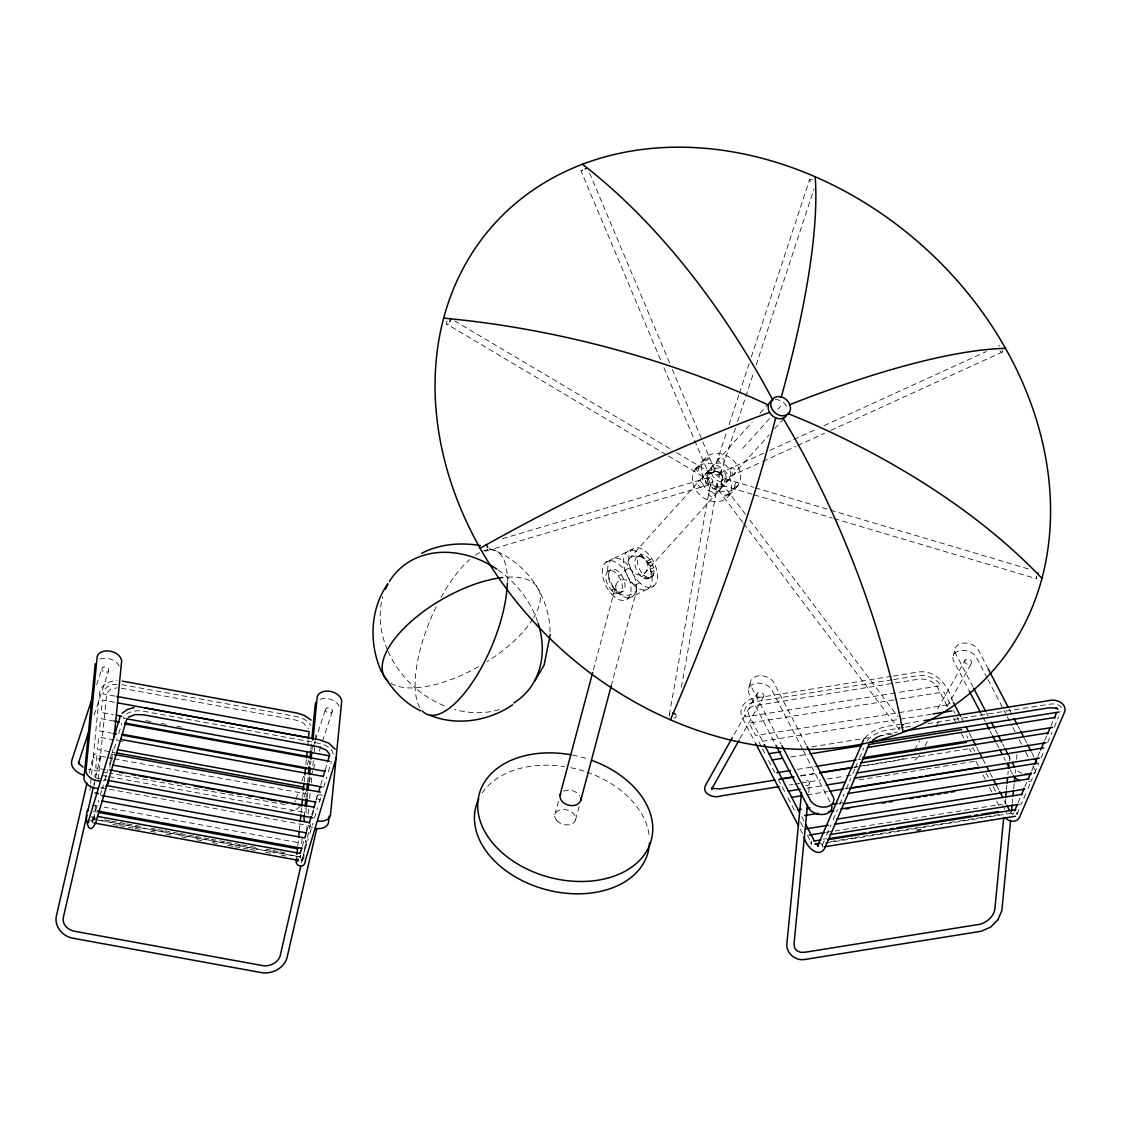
<?xml version="1.0" encoding="UTF-8"?>
<svg xmlns="http://www.w3.org/2000/svg" width="1121" height="1121" viewBox="0 0 1121 1121"><rect width="100%" height="100%" fill="white"/><g stroke="black" fill="none" stroke-linecap="round" stroke-linejoin="round"><path stroke-width="0.75" stroke-dasharray="5 3.75" d="M707.954 471.31C708.08 478.107 701.746 478.961 707.043 472.221M651.259 574.555L650.04 566.035L646.831 560.528A12.387 6.936 63.6 0 0 635.271 559.379A12.387 6.936 63.6 0 0 641.45 576.67C644.365 580.061 650.811 579.739 651.259 574.555L653.893 573.237L654.047 570.631L652.688 564.718L649.465 559.211A12.387 6.936 63.6 0 0 637.905 558.062A12.387 6.936 63.6 0 0 644.099 575.353C647.013 578.758 653.459 578.436 653.893 573.237M615.933 585.12C613.621 596.82 632.062 598.418 636.7 590.178C635.481 581.673 619.31 574.204 615.933 585.12L593.107 670.876M303.721 858.35L303.665 859.078L305.515 840.133M296.673 857.803L296.827 856.178M808.703 792.491L809.544 783.803A3.797 2.648 14.9 0 0 808.199 781.197L806.503 780.426A3.461 2.424 14.9 0 0 803.267 780.945L802.804 781.463M1005.033 804.079L1005.537 798.909M1006.378 790.277L1006.868 785.106M1007.877 774.751L1008.213 771.29M1009.222 760.935L1009.727 755.764M1012.305 802.762L1012.641 799.287M1013.664 788.848L1014.169 783.621M1015.178 773.182L1015.514 769.707M1016.523 759.267L1017.027 754.041M89.974 790.193L90.493 784.994M90.661 783.271L91.347 776.335M91.516 774.611L99.545 693.198C100.596 684.917 109.536 680.531 117.159 680.671M93.912 786.452L94.206 783.369M94.823 777.203L95.117 774.121L100.273 775.059M94.234 819.185L95.593 805.34M98.158 779.403L106.789 693.282L110.685 689.191L117.173 687.804M109.928 767.282L111.287 753.382M111.722 761.635L112.913 749.473M297.85 845.809L298.522 838.886M299.377 830.241L300.064 823.318M301.087 812.935L301.605 807.751M302.628 797.367L303.132 792.183M304.155 781.799L304.674 776.615M305.865 764.508L306.383 759.309M307.743 745.479L308.261 740.28M92.454 818.862L300.316 856.822L300.638 855.071L300.274 857.705M302.11 838.606L301.647 843.244L104.099 807.162M304.239 817.013L305.01 808.227M305.921 800.058L306.72 790.851M307.574 782.164L308.191 776.923M309.298 764.788L309.634 761.313M310.839 749.15L311.358 743.938M306.285 807.779L305.949 811.254A12.611 8.814 14.9 0 0 306.537 813.398M307.322 797.353L307.827 792.141M308.864 781.715L309.382 776.503M310.573 764.354L310.923 760.879M311.946 750.453L312.465 745.241M306.369 831.474L307.056 824.552M308.079 814.154L308.597 808.956M309.62 798.572L310.125 793.374M311.162 782.976L311.834 776.054M312.857 765.657L313.376 760.458M314.23 751.799L315.253 741.415M315.421 739.678L316.108 732.742M300.036 857.691L300.442 855.575M302.432 857.425L301.801 860.942L302.432 857.425L92.861 819.157L92.216 822.66L92.511 821.791M92.693 820.922L92.889 819.213M1006.868 812.599L1005.999 813.215M834.15 518.589L1036.182 578.618L1036.785 575.998M669.293 714.848L710.448 483.641M681.4 687.285L717.384 485.225M89.344 772.915L93.267 755.89M93.982 784.364L95.159 779.263M95.551 777.568L100.245 757.165M301.549 862.974L310.545 823.907M312.507 815.401L313.684 810.315M316.024 800.114L316.809 796.723M742.55 522.106L715.843 486.668A3.419 2.396 10.1 0 0 717.426 484.58L716.795 483.319A3.629 2.55 10.1 0 0 713.615 481.946L711.905 482.198A3.419 2.396 10.1 0 0 710.406 484.286L711.022 485.547A3.629 2.55 10.1 0 0 714.217 486.92L716.501 487.046A3.629 1.415 -37 0 0 719.29 485.968L720.831 484.454L722.625 478.064L753.536 487.257M554.853 814.645L558.72 800.156M575.619 819.717L579.473 805.214M611.183 686.024L636.7 590.178M748.618 688.49L750.58 681.106M953.186 655.785L955.162 648.386M92.539 820.908L94.08 815.766M95.621 810.637L98.704 800.366M100.245 795.237L103.328 784.966M104.87 779.824L107.952 769.552M109.494 764.424L112.576 754.153M114.104 749.01L117.187 738.753M118.728 733.61L121.811 723.339M302.32 846.229L304.295 839.601M306.776 831.334L308.765 824.706M311.75 814.771L313.235 809.81M316.22 799.876L318.21 793.262M320.69 784.98L322.68 778.366M325.16 770.085L327.15 763.471M302.11 859.176L303.651 854.048M305.192 848.919L308.275 838.648M309.816 833.506L312.899 823.234M314.441 818.106L317.523 807.835M319.065 802.692L321.377 794.999M323.689 787.292L326.772 777.021M328.313 771.893L331.382 761.621M96.658 684.693L102.025 668.326M94.108 715.142L108.639 670.89M296.056 799.049L298.732 790.88M301.955 781.071L303.567 776.166M307.322 764.732L308.934 759.828M313.235 746.754L314.833 741.85M315.379 740.21L325.566 709.159M304.169 797.045L305.795 792.113M309.018 782.276L312.801 770.786M313.334 769.146L316.024 760.949M319.261 751.098L321.951 742.901M322.498 741.261L332.194 711.723M628.601 559.435C625.392 568.053 638.97 581.056 645.906 571.892C653.669 561.313 636.252 549.921 628.601 559.435L752.261 421.944M713.488 472.025L726.856 431.361M729.028 424.747L738.823 394.956M739.37 393.303L749.15 363.512M751.322 356.884L809.516 179.822M720.257 474.211L735.404 428.138M737.59 421.482L745.241 398.193M745.787 396.54L753.985 371.597M756.171 364.942L814.098 188.664M1036.813 577.021L1036.252 578.534M757.123 693.591L756.885 694.221A3.797 2.648 14.9 0 0 758.244 696.828L759.926 697.598A3.461 2.424 14.9 0 0 763.177 697.08L763.863 695.931A3.797 2.648 14.9 0 0 762.504 693.324L760.823 692.554A3.461 2.424 14.9 0 0 757.572 693.072L733.204 736.077M809.544 783.803L808.858 784.952A3.461 2.424 14.9 0 1 805.607 785.471M964.943 660.353L964.705 660.984A3.797 2.648 14.9 0 0 966.064 663.59L967.745 664.361A3.461 2.424 14.9 0 0 970.996 663.842L971.683 662.693A3.797 2.648 14.9 0 0 970.324 660.087L968.642 659.316A3.461 2.424 14.9 0 0 965.391 659.835L935.923 711.905M1016.467 812.683L1016.313 814.196M822.183 845.374L824.369 840.26M826.569 835.131L830.941 824.888M833.141 819.759L837.513 809.516M839.713 804.388L844.085 794.144M846.285 789.016L850.657 778.773M852.857 773.644L857.229 763.401M859.429 758.272L863.801 748.029M1018.008 802.902L1020.054 798.096M1024.846 786.9L1026.892 782.108M1031.684 770.912L1033.73 766.105M1037.836 756.507L1039.896 751.715M1044.674 740.505L1046.734 735.712M1050.839 726.114L1053.572 719.71M1017.013 814.224L1019.199 809.096M1025.771 793.724L1021.399 803.967L1017.952 804.528M1027.971 788.595L1032.343 778.352M1034.543 773.224L1038.915 762.981M1041.115 757.852L1044.394 750.173M1047.687 742.494L1052.073 732.237M1054.258 727.123L1058.644 716.865M295.524 800.688L294.837 801.837M1013.902 812.501L1012.669 814.561M739.958 738.599L763.625 696.547M914.596 749.809L919.724 740.715M924.923 745.997L928.3 739.986M935.923 726.45L939.3 720.439M946.909 706.903L971.445 663.31M918.982 756.283L919.837 755.008M891.531 676.299L754.965 698.145C745.339 698.761 737.338 709.509 742.634 718.463L754.629 741.542M722.625 478.064L720.621 484.861L752.331 494.277M918.519 756.829L914.302 760.711M707.912 471.254L709.187 470.918A3.475 1.023 -22.9 0 0 711.681 470.021C716.851 467.779 710.546 466.742 709.047 469.993M864.767 738.15C873.974 726.898 889.948 725.819 903.176 723.956M695.118 469.503L704.114 459.498M760.052 413.271L768.193 404.219M742.831 448.274L770.856 417.11M777.862 409.319L780.664 406.208M723.255 485.883L719.43 489.05A3.475 1.023 -22.9 0 1 717.706 489.092C717.454 485.631 724.558 487.075 723.872 484.132C724.376 476.635 729.225 480.377 724.166 484.875M644.225 573.756L769.16 434.836M774.625 428.754L783.929 418.413M728.888 495.608L737.884 485.603M300.036 806.728L296.659 809.208L290.157 811.296M660.521 359.673L580.972 170.812L582.668 169.944M663.912 367.744L708.906 474.141A3.419 1.345 -59.3 0 1 710.826 472.978L711.275 473.594A3.629 1.429 -59.3 0 1 710.518 476.495L709.509 477.994A3.419 1.345 -59.3 0 1 707.505 479.199L667.878 455.672M702.811 441.87L715.296 471.521L708.864 474.253M563.639 791.202C569.146 788.764 576.502 790.781 579.823 795.868M606.013 562.252L632.398 549.164M607.876 571.276L610.511 569.972M636.896 556.885L639.545 555.568M624.481 570.477L629.764 567.857M646.565 561.453L651.847 558.833M618.498 575.928L621.132 574.611M648.513 562.966L651.147 561.649M648.625 563.134L651.273 561.817M650.04 566.035L652.688 564.718M650.993 569.048L653.641 567.73M611.562 590.164L614.21 588.861M641.45 576.67L644.099 575.353M651.413 571.948L654.047 570.631M643.622 578.17L646.257 576.867M612.262 594.705L617.545 592.084M645.752 578.954L648.386 577.637M650.544 576.67L653.193 575.367M620.305 592.575L622.954 591.271M634.486 585.414L639.769 582.794M647.7 578.954L651.974 576.867M627.452 598.978L653.837 585.891M877.449 737.043L885.198 734.129L897.543 732.069M719.388 473.426L763.541 453.276M769.903 450.376L792.183 440.203M793.78 439.474L817.643 428.572M824.005 425.672L986.326 351.56M722.302 479.914L761.187 462.174M762.77 461.446L796.036 446.256M797.62 445.541L824.552 433.238M830.885 430.352L1001.992 352.232M582.542 170.308L581.056 170.826M903.12 758.665L895.175 760.893L859.106 766.652M715.296 471.521L708.906 474.141L707.813 475.682A3.629 1.429 -59.3 0 0 707.057 478.583L707.505 479.199M822.59 847.084L821.777 843.665L822.786 844.94M502.446 538.711L708.78 477.518M486.29 550.915L711.106 484.23M673.945 718.071L674.772 717.86A3.419 2.396 10.1 0 0 676.257 715.773M893.269 676.033L917.468 672.152C935.559 668.999 947.932 685.295 952.542 700.849M891.952 679.844L755.498 701.662A17.81 12.443 14.9 0 0 745.815 716.851L895.819 692.862M893.675 679.564L917.861 675.697A17.81 12.443 14.9 0 1 940.645 685.702L897.543 692.596M893.885 699.938L749.052 723.087L755.54 735.572L950.37 704.408L943.882 691.937L895.609 699.658M931.201 714.231L758.777 741.808L761.663 747.343M904.913 723.69L922.191 720.915M903.82 727.473L886.543 730.233A17.81 8.562 -22.3 0 0 866.701 741.57M905.544 727.193L912.452 726.086M927.992 723.606L1048.906 704.268A17.81 8.562 -22.3 0 1 1060.83 711.751M811.814 746.838L872.166 737.184M879.06 736.077L892.862 733.877M790.922 756.927L808.171 754.167M797.409 769.398L816.382 766.372M857.761 759.758L861.208 759.197M800.646 775.648L817.896 772.887M854.104 767.1L857.551 766.54M859.275 766.274L973.07 748.071L976.307 754.307M800.688 775.998L817.868 773.252M853.95 767.479L857.383 766.932M789.562 784.98L793.009 784.42M794.719 784.154L799.89 783.327M801.599 783.047L820.53 780.02M827.41 778.927L844.603 776.166M846.327 775.9L853.207 774.793M807.134 788.119L824.383 785.359M858.868 779.838L924.377 769.37M926.1 769.09L933.008 767.983M934.732 767.717L941.626 766.61M943.35 766.33L977.834 760.823M806.938 794.901L827.62 791.594M844.87 788.834L848.317 788.287M839.279 803.239L842.726 802.692M826.387 832.328L833.281 831.222M835.005 830.941L1002.258 804.205M823.164 839.167L826.611 838.606M830.521 841.591L852.927 838.004M854.65 837.723L861.559 836.616M863.282 836.35L870.176 835.243M871.9 834.963L878.794 833.87M880.517 833.59L958.105 821.175M959.828 820.908L966.722 819.801M968.446 819.521L975.354 818.428M977.078 818.148L983.972 817.041M985.695 816.775L1002.931 814.014M825.392 843.062L1015.051 812.725M285.309 804.626L109.382 773.126M714.708 471.479L716.305 471.661M812.333 179.458L810.735 179.276A3.419 1.233 18.2 0 0 809.544 180.173L810.287 180.999A3.629 1.303 18.2 0 0 812.585 182.134M121.727 684.637L296.378 716.543A17.81 12.443 14.9 0 1 310.881 725.539M121.18 688.168L295.664 720.032L303.09 722.849L308.541 728.734M115.057 696.113L103.034 693.913A17.81 12.443 14.9 0 1 117.173 684.244M114.454 702.278L102.431 700.079L101.212 712.424L113.235 714.623M145.87 720.579L151.027 721.518M161.34 723.409L166.483 724.348M176.796 726.226L181.952 727.165M126.785 718.841L123.352 718.211A17.81 10.453 7 0 1 143.852 711.289L318.49 743.195A17.81 10.453 7 0 1 332.923 756.479M114.342 721.097L100.596 718.589L99.391 730.934L111.413 733.134M122.82 741.499L98.774 737.1L97.555 749.445L114.734 752.569M105.542 757.179L96.952 755.61L95.733 767.941L107.756 770.141M107.252 757.488L112.408 758.427M114.132 758.749L306.523 793.878M107.672 772.817L88.447 769.23M101.997 775.368L107.154 776.307M108.863 776.629L304.702 812.389M96.014 777.932L106.299 779.81M100.778 787.713L303.483 824.734M92.076 804.962L97.233 805.901M93.183 811.45L96.63 812.066M91.053 816.789L94.5 817.419M92.581 817.615L96.014 818.246M104.603 819.815L109.76 820.754M111.483 821.062L118.35 822.324M120.059 822.632L125.216 823.571M126.939 823.893L133.805 825.14M135.529 825.462L140.686 826.401M150.985 828.279L156.141 829.218M157.851 829.54L163.007 830.479M164.731 830.787L171.597 832.048M173.321 832.357L178.477 833.295M180.187 833.618L187.067 834.865M188.776 835.187L193.933 836.126M195.657 836.434L202.523 837.695M204.232 838.004L209.389 838.942M211.112 839.265L217.978 840.512M219.702 840.834L224.859 841.773M226.568 842.081L233.448 843.342M235.158 843.651L240.314 844.589M242.024 844.912L248.904 846.159M250.614 846.481L255.77 847.42M266.083 849.298L271.24 850.236M272.949 850.559L278.106 851.498M279.83 851.806L286.696 853.067M90.423 820.292L93.856 820.922M112.759 824.383L117.901 825.322M119.625 825.631L126.491 826.892M128.214 827.2L133.371 828.139M135.081 828.461L140.237 829.4M150.55 831.278L155.693 832.216M166.006 834.108L171.163 835.047M181.462 836.925L186.618 837.863M196.932 839.755L202.074 840.694M212.387 842.572L217.544 843.51M227.843 845.402L233 846.341M234.723 846.649L241.59 847.91M243.313 848.219L248.456 849.158M250.179 849.48L255.336 850.419M265.635 852.296L270.792 853.235M281.105 855.127L286.247 856.066M484.987 550.887L485.659 551.014A3.419 2.396 73.5 0 0 487.579 549.304M755.204 487.747L828.881 509.649M830.563 510.139L1029.821 569.356M753.999 494.767L832.483 518.098M301.115 859.443L302.614 860.171M91.53 821.175L92.258 821.399M489.26 548.575C524.852 560.262 550.033 595.293 550.047 632.748M811.282 841.156L810.833 843.721M811.366 844.547L811.8 841.997M722.541 458.573L723.339 458.923A3.797 2.186 26.3 0 1 724.516 460.829L723.746 462.202A3.391 1.948 26.3 0 1 721.504 462.244L720.635 461.936A3.531 1.836 8.9 0 1 718.939 461.362A3.475 1.808 8.9 0 1 717.608 459.498L718.337 458.685A3.531 1.836 8.9 0 1 722.386 458.559M999.848 345.969L999.414 345.744A3.419 1.233 65.5 0 0 998.811 345.983M454.622 320.886L670.68 449.157M676.678 452.716L710.826 472.978M447.111 320.914A3.629 1.429 -59.3 0 0 446.354 323.801L666.378 454.776M720.649 474.071L719.738 473.426A3.419 1.233 65.5 0 0 718.981 474.701L719.332 476.257A3.629 1.303 65.5 0 0 721.041 479.284L721.952 479.928A3.419 1.233 65.5 0 0 722.709 478.653L722.372 477.084M719.5 473.034L720.228 473.861A3.419 1.233 18.2 0 1 719.051 474.758L717.454 474.575A3.629 1.303 18.2 0 1 714.259 473.202L713.531 472.375M1012.347 814.112L1010.582 812.277M745.591 514.455L720.999 482.31A3.629 1.415 -37 0 0 718.211 483.389L716.823 484.552A3.419 1.331 -37 0 0 715.843 486.668M743.601 523.493L899.182 729.463A3.629 1.415 -37 0 0 899.757 729.407M749.795 520.032L898.019 716.739M1017.153 812.697L1017.714 814.238M988.302 669.041L977.848 648.947A12.611 8.814 14.9 0 0 962.561 643.202A12.611 8.814 14.9 0 0 955.12 652.576L972.804 686.584M1009.194 709.229L1013.216 716.95M1018.036 726.226L1019.634 729.309M1024.454 738.585L1026.864 743.223M1031.698 752.499L1034.108 757.137M987.139 677.981L975.887 656.331A12.611 8.814 14.9 0 0 960.585 650.6A12.611 8.814 14.9 0 0 953.158 659.975L968.418 689.331M987.937 679.522L1003.211 708.892M1004.01 710.434L1006.42 715.072M1007.219 716.613L1012.053 725.89M1012.852 727.431L1015.262 732.069M1019.283 739.804L1021.693 744.428M1025.701 752.163L1028.924 758.342M1032.945 766.077L1036.154 772.257M986.466 712.858L988.063 715.955M995.294 729.855L997.718 734.493M1002.538 743.769L1004.136 746.866M1008.157 754.587L1011.366 760.767M980.483 712.522L982.08 715.618M982.893 717.16L985.303 721.798M990.123 731.074L991.721 734.157M996.555 743.433L998.965 748.071M1003.785 757.348L1005.383 760.43M1010.203 769.707L1012.613 774.345M961.328 717.762L964.522 723.914M969.315 733.134L971.711 737.744M976.517 746.964L978.913 751.574M982.907 759.253L986.102 765.405M990.095 773.098L992.491 777.708M996.485 785.387L998.881 789.997M1004.472 800.758L1006.083 803.827M953.621 710.644L954.91 713.138M956.858 716.88L958.805 720.621M966.582 735.6L967.885 738.094M986.046 773.014L988.638 778.002M993.178 786.732L995.77 791.72M1002.903 805.453L1004.85 809.194M947.119 705.88L937.548 687.453C934.662 681.708 925.694 678.023 918.239 679.228L753.018 705.992L749.262 708.542L748.366 713.797L763.359 742.887M953.509 718.169L955.905 722.779M961.496 733.54L964.691 739.678M969.483 748.898L971.08 751.967M975.873 761.187L978.269 765.797M983.061 775.017L985.457 779.627M989.451 787.306L991.847 791.916M996.639 801.123L999.035 805.733M806.223 745.031L773.28 681.666A12.611 8.814 14.9 0 0 757.978 675.921A12.611 8.814 14.9 0 0 750.552 685.295L781.085 744.036M802.65 749.332L771.318 689.051A12.611 8.814 14.9 0 0 756.016 683.306A12.611 8.814 14.9 0 0 748.576 692.694L775.101 743.699M803.449 750.874L831.586 804.976M801.669 816.578L804.065 821.175M762.392 748.73L765.265 754.279M768.516 760.514L774.989 772.986M778.24 779.221L784.728 791.706M787.965 797.942L794.453 810.413M800.576 822.197L804.177 829.12M807.428 835.355L811.324 842.852M800.198 829.19L802.608 833.814M589.534 172.914L669.573 362.952M672.292 369.398L702.138 440.259M669.447 716.137L669.251 715.478A3.419 2.396 10.1 0 1 670.064 713.769M1002.272 350.228L1002.398 350.971A3.419 1.233 65.5 0 1 1001.628 352.246L1000.717 351.602A3.629 1.303 65.5 0 1 999.764 350.256M388.062 651.371A88.909 71.968 43.5 0 0 415.176 687.86A88.909 33.574 -67.4 0 0 422.561 711.204M387.39 649.802A88.909 71.968 43.5 0 1 382.793 596.806M498.186 570.043A88.909 71.968 43.5 0 1 507.309 577.133A88.909 71.968 43.5 0 1 537.534 621.538M475.262 555.245A88.909 33.574 -67.4 0 1 507.309 577.133A88.909 38.394 -30 0 1 533.806 617.461M436.181 606.755A88.909 33.574 -67.4 0 0 415.176 687.86A88.909 71.968 43.5 0 0 446.648 706.762M441.029 597.437A88.909 33.574 -67.4 0 1 469.727 559.547M499.125 709.593A88.909 71.968 43.5 0 1 454.706 709.425M532.951 618.862A88.909 38.394 -30 0 1 487.089 661.586M478.513 666.701A88.909 38.394 -30 0 1 415.176 687.846A88.909 38.394 -30 0 1 389.239 682.185M507.337 581.673A88.909 33.574 -67.4 0 0 507.309 577.133A88.909 38.394 -30 0 0 504.198 577.371M322.273 795.448A3.461 2.424 14.9 0 0 318.784 794.803L317.411 795.518A3.797 2.648 14.9 0 0 317.159 798.096L318.336 799.273A3.461 2.424 14.9 0 0 320.956 800.016M319.989 699.392A12.611 8.814 14.9 0 1 339.159 706.3M103.678 787.517A12.611 8.814 14.9 0 1 101.142 788.231M99.937 659.204A12.611 8.814 14.9 0 1 119.106 666.112M312.591 827.578A12.611 8.814 14.9 0 1 307.63 824.762M105.64 780.118A12.611 8.814 14.9 0 1 103.104 780.833M448.246 323.801A3.419 1.345 -59.3 0 1 446.803 324.417M713.783 472.487A3.419 1.233 18.2 0 1 714.974 471.591M716.403 471.591A3.629 1.303 18.2 0 1 719.598 472.964M898.524 729.084A3.419 1.331 -37 0 1 899.504 726.968M720.719 473.959A3.629 1.303 65.5 0 1 722.428 476.986M775.214 399.608A10.692 8.646 42 0 1 787.404 408.45M482.114 793.037A89.063 62.201 14.9 0 1 564.283 766.554M570.771 767.703A89.063 62.201 14.9 0 1 585.274 771.57M586.858 772.117A89.063 62.201 14.9 0 1 649.395 837.948M572.439 755.064A89.063 62.201 14.9 0 1 588.553 759.253M721.658 482.689A3.419 1.331 -37 0 1 720.677 484.804M1031.278 780.959A12.611 8.814 14.9 0 1 1028.714 781.631M1035.412 772.425A12.611 8.814 14.9 0 1 1033.254 773.56M1022.086 773.294A12.611 8.814 14.9 0 1 1017.167 770.407M716.964 487.159L715.044 488.882L712.031 488.658A3.475 1.976 23.7 0 1 710.238 486.99C709.467 483.123 715.857 485.029 716.964 487.159M721.504 472.95L722.681 476.761A3.475 1.766 77.6 0 0 724.012 478.569C728.37 478.793 724.755 468.998 721.504 472.95M705.403 480.138L705.375 480.545A3.475 1.766 77.6 0 0 705.922 483.165C712.438 490.353 708.528 473.076 705.403 480.138M721.307 470.596L720.971 471.745L719.15 472.123A3.475 1.976 23.7 0 1 716.627 471.31C710.196 469.04 721.167 465.411 721.307 470.596M709.593 457.971L708.836 459.106A3.391 1.065 -21 0 1 706.566 460.283L703.357 461.362L708.402 457.55A3.797 1.191 -21 0 1 709.593 457.971M699.07 466.953L698.986 467.653A3.657 1.009 -71.1 0 1 697.458 471.759L696.744 472.558A3.475 0.953 -71.1 0 1 696.099 471.507A3.531 0.967 -71.1 0 1 696.351 469.965L699.182 466.07L699.07 466.925M734.269 487.018L733.961 488.826L737.1 483.501A3.671 1.009 -71.1 0 0 736.511 482.296L735.796 483.025A3.475 0.953 -71.1 0 0 734.451 486.164L734.269 487.018M707.505 479.115L707.421 480.853A3.629 2.55 73.5 0 0 709.145 483.866L710.476 484.342A3.419 2.396 73.5 0 0 712.381 482.633L712.466 480.909A3.629 2.55 73.5 0 0 710.742 477.882L709.411 477.406A3.419 2.396 73.5 0 0 707.505 479.115M735.194 472.964L734.255 474.463A3.391 1.681 79.9 0 1 732.854 473.889L732.419 473.23A3.531 1.99 63 0 1 731.396 471.759A3.475 1.948 63 0 1 730.99 468.606L731.705 467.807A3.657 2.06 63 0 1 734.675 469.447L735.138 470.245A3.797 1.892 79.9 0 1 735.194 472.964M729.827 493.534L724.208 497.276A3.391 1.065 -21 0 1 723.606 496.617L724.979 495.37A3.797 1.191 -21 0 1 727.543 494.277L729.827 493.534M708.948 493.058L708.696 493.52A3.391 1.948 26.3 0 0 709.285 495.314L709.929 495.93A3.531 1.836 8.9 0 0 711.569 496.505A3.475 1.808 8.9 0 0 714.834 496.211L715.562 495.412A3.657 1.906 8.9 0 0 713.488 493.142L712.606 492.89A3.797 2.186 26.3 0 0 710.069 492.511L708.948 493.058M702.194 486.29L701.466 487.089A3.475 1.948 63 0 1 699.098 486.108A3.531 1.99 63 0 1 698.117 484.608L697.935 483.669A3.391 1.681 79.9 0 1 698.187 481.245L699.378 480.391A3.797 1.892 79.9 0 1 700.807 481.568L701.354 482.282A3.657 2.06 63 0 1 702.194 486.29M103.048 667.331L102.431 667.766A3.797 2.648 14.9 0 0 102.179 670.344L103.37 671.521A3.461 2.424 14.9 0 0 106.859 672.166L108.233 671.451A3.797 2.648 14.9 0 0 108.485 668.873L107.308 667.696A3.461 2.424 14.9 0 0 103.805 667.051L103.048 667.331M94.472 754.251L93.856 754.685A3.797 2.648 14.9 0 0 93.603 757.264L94.795 758.441A3.461 2.424 14.9 0 0 98.284 759.085L99.657 758.371A3.797 2.648 14.9 0 0 99.909 755.792L98.732 754.615A3.461 2.424 14.9 0 0 95.229 753.971L94.472 754.251M326.589 708.164L325.987 708.598A3.797 2.648 14.9 0 0 325.735 711.176L326.912 712.353A3.461 2.424 14.9 0 0 330.401 712.998L331.774 712.283A3.797 2.648 14.9 0 0 332.026 709.705L330.849 708.528A3.461 2.424 14.9 0 0 327.36 707.883L326.589 708.164M640.245 583.284L636.714 579.613A21.369 11.967 63.6 0 1 630.296 551.756A21.369 11.967 63.6 0 1 649.521 555.441L652.618 559.94A21.369 11.967 63.6 0 1 655.939 583.298A21.369 11.967 63.6 0 1 640.245 583.284M634.962 585.905L631.431 582.233A21.369 11.967 63.6 0 1 625.014 554.377A21.369 11.967 63.6 0 1 644.225 558.062L647.335 562.56A21.369 11.967 63.6 0 1 650.642 585.933A21.369 11.967 63.6 0 1 634.962 585.905M619.156 593.752L615.625 590.08A21.369 11.967 63.6 0 1 609.207 562.224A21.369 11.967 63.6 0 1 628.419 565.909L631.515 570.407A21.369 11.967 63.6 0 1 634.836 593.766A21.369 11.967 63.6 0 1 619.156 593.752M615.079 589.758L613.019 587.628A12.387 6.936 63.6 0 1 609.306 571.472A12.387 6.936 63.6 0 1 620.445 573.616L622.239 576.222A12.387 6.936 63.6 0 1 624.159 589.758A12.387 6.936 63.6 0 1 615.079 589.758M612.43 591.061L610.385 588.931A12.387 6.936 63.6 0 1 606.657 572.789A12.387 6.936 63.6 0 1 617.797 574.919L619.591 577.525A12.387 6.936 63.6 0 1 621.524 591.075A12.387 6.936 63.6 0 1 612.43 591.061M613.874 596.372L610.328 592.701A21.369 11.967 63.6 0 1 603.911 564.844A21.369 11.967 63.6 0 1 623.136 568.529L626.233 573.027A21.369 11.967 63.6 0 1 629.554 596.386A21.369 11.967 63.6 0 1 613.874 596.372M692.946 483.305A21.369 17.291 42 0 0 725.707 498.817A21.369 17.291 42 0 0 717.342 465.551A21.369 17.291 42 0 0 692.946 483.305M701.942 473.3A21.369 17.291 42 0 0 734.703 488.812A21.369 17.291 42 0 0 726.338 455.546A21.369 17.291 42 0 0 701.942 473.3M711.569 473.286A10.692 8.646 42 0 0 728.118 480.475A10.692 8.646 42 0 0 723.311 463.884A10.692 8.646 42 0 0 711.569 473.286M556.759 820.544A10.692 7.469 14.9 0 0 574.849 821.511A10.692 7.469 14.9 0 0 564.101 809.488A10.692 7.469 14.9 0 0 556.759 820.544M702.573 483.291A10.692 8.646 42 0 0 719.122 490.48A10.692 8.646 42 0 0 714.315 473.889A10.692 8.646 42 0 0 702.573 483.291"/><path stroke-width="1.5" d="M592.659 672.558L559.996 795.321C559.253 805.34 576.993 809.866 580.762 800.38L611.183 686.024M580.762 800.38L580.65 797.858M296.617 858.532C293.408 866.631 305.136 869.42 305.388 860.55L336.23 757.782M801.557 792.463L786.97 942.873C785.331 953.158 795.868 961.608 805.649 959.338L981.281 931.257L990.74 927.025L998.04 919.626M807.526 804.64L794.046 943.602L794.565 947.721L796.737 950.678L800.268 952.275L804.906 952.261L979.964 924.265C986.83 922.443 993.696 916.46 994.817 909.369L1003.687 817.896M1005.705 797.185L1006.21 792.001M1007.036 783.369L1007.541 778.198M1008.55 767.843L1008.886 764.396M1010.624 820.166L1001.838 910.63L997.928 919.809M1011.464 811.464L1012.137 804.5M1012.978 795.798L1013.482 790.585M1014.337 781.883L1014.841 776.657M95.243 663.8L83.935 778.45A12.611 8.814 14.9 0 0 98.34 788.455M88.097 809.25C83.837 815.163 88.265 839.923 95.817 822.282L126.617 719.626M108.723 779.445L108.373 782.92A12.611 8.814 14.9 0 1 105.808 786.339M114.118 737.31L121.657 660.872A12.611 8.814 14.9 0 0 110.166 651.161A12.611 8.814 14.9 0 0 97.205 656.402L85.897 771.066A12.611 8.814 14.9 0 0 100.301 781.057M296.995 854.454L297.668 847.532M298.704 837.163L299.209 831.964M300.232 821.581L300.918 814.673M301.773 806.013L302.46 799.105M303.301 790.445L303.987 783.537M304.842 774.877L305.529 767.969M306.551 757.586L307.056 752.387M308.429 738.557L309.116 731.635L116.78 696.421M304.323 815.177L303.987 818.652A12.611 8.814 14.9 0 0 304.562 820.796M305.178 806.489L305.865 799.539M306.72 790.851L307.406 783.901M308.443 773.476L309.13 766.526M309.985 757.838L310.671 750.888M311.862 738.725L315.295 703.988A12.611 8.814 14.9 0 1 316.276 702.124M306.467 806.041L307.154 799.091M308.009 790.403L308.695 783.453M309.55 774.765L310.237 767.829M311.092 759.141L311.778 752.191M312.969 740.028L317.257 696.589A12.611 8.814 14.9 0 1 330.219 691.349A12.611 8.814 14.9 0 1 341.709 701.059L330.401 815.724A12.611 8.814 14.9 0 1 317.439 820.964M329.112 816.158L328.425 823.108A12.611 8.814 14.9 0 1 315.463 828.363M550.285 634.374L544.063 665.229L534.619 681.232M86.99 783.131L56.4 915.899C53.962 926.492 62.916 936.722 73.159 938.249L262.09 972.748C272.319 974.051 283.753 968.334 286.906 958.119L316.739 828.657M86.934 814.967L63.435 916.978C61.823 923.998 67.162 929.827 74.631 931.271L262.945 965.671C270.455 966.877 278.246 961.888 280.026 956.423L300.764 866.379M87.718 811.576L93.197 787.769M775.676 417.853L771.851 432.734A559.239 125.51 -66.5 0 1 670.456 719.766M1037.822 573.63L1038.018 572.901M781.141 397.451L784.532 385.162A559.239 125.51 -66.5 0 0 815.205 176.782A334.787 270.736 42 0 0 447.559 471.31A334.787 270.736 42 0 0 965.727 696.716A334.787 270.736 42 0 0 815.205 176.782M120.087 716.781L87.928 822.954L88.881 821.749M300.33 852.843L301.815 847.882M306.285 832.987L304.8 837.948L102.137 800.997M309.27 823.052L311.246 816.424M313.74 808.157L315.716 801.529M318.7 791.608L320.186 786.634M323.17 776.713L325.16 770.085M327.64 761.804L329.63 755.19M92.356 697.78L71.94 759.968C69.46 767.787 77.853 773.518 84.341 775.452M88.195 733.162L78.54 762.883L78.526 762.084L78.904 764.018L78.652 763.289L82.968 767.198M298.452 859.05L297.499 861.236L298.452 860.031M559.996 795.321L560.766 793.528M869.111 744.624L825.294 847.098C819.255 860.353 805.158 845.78 804.205 836.883M1014.575 810.903L1017.322 804.5M1021.427 794.901L1024.16 788.497M1028.265 778.899L1030.998 772.509M1034.417 764.508L1037.149 758.104M1040.568 750.103L1044.001 742.116M1047.42 734.115L1050.153 727.711M1054.258 718.113L1056.304 713.32M863.66 739.706L817.671 845.738L818.554 845.724L816.2 843.973M732.349 737.604L705.88 784.644C700.709 793.71 713.699 798.67 720.761 795.98L779.235 786.62M739.117 740.112L711.625 789.156L711.723 788.371L719.934 788.918L774.919 780.118M387.866 583.747C369.804 609.264 368.795 644.253 381.7 672.236M122.119 713.278L127.36 709.467L134.1 707.561M872.544 740.294L877.449 737.043M128.27 717.202L135.333 714.539L143.306 714.792L317.832 746.67L326.407 750.103L329.616 754.405M512.647 704.773C488.98 721.041 457.2 726.296 430.282 715.394M421.678 553.312C439.67 543.867 460.633 542.298 480.447 545.549M585.148 168.893L585.919 168.584M789.338 404.835L801.207 400.197A559.239 126.281 -29.5 0 1 1005.551 348.323M769.595 412.374L755.176 417.713A559.239 126.281 -29.5 0 0 480.11 548.225M932.924 713.951L951.897 710.924M923.914 720.649L1048.359 700.737C1056.136 698.131 1068.649 703.862 1063.983 713.376L1020.124 815.934C1018.12 822.618 1008.83 823.164 1005.523 817.237M904.451 730.976L1049.438 707.785L1056.851 708.164L1056.178 707.869L1057.902 709.341M768.712 753.732L780.791 751.799M869.448 742.354L1059.107 712.017M771.963 759.968L782.304 758.314M809.894 753.901L861.615 745.619M868.509 744.526L961.622 729.631M867.248 747.483L1055.183 717.426M862.876 757.726L1052.535 727.389M776.727 772.719L790.515 770.505M816.382 766.372L856.038 760.024M862.932 758.931L966.386 742.382M860.676 762.855L1048.611 732.798M779.964 778.955L793.752 776.741M819.619 772.607L852.38 767.367M780.076 779.291L793.808 777.105M819.591 772.972L852.226 767.759M856.304 773.098L1045.963 742.761M854.104 778.212L1043.763 747.889M788.175 791.146L800.24 789.212M826.107 785.078L845.066 782.052M791.412 797.381L801.753 795.728M829.344 791.314L843.146 789.114M850.04 788.007L887.972 781.94M891.419 781.393L915.563 777.54M919.01 776.979L922.457 776.433M925.904 775.872L979.348 767.325M849.732 788.469L1039.391 758.132M847.532 793.584L1037.191 763.261M797.9 809.866L801.347 809.306M806.517 808.479L809.965 807.933M832.385 804.346L837.555 803.519M843.16 803.841L1031.096 773.784M840.96 808.956L1028.896 778.899M804.598 815.542L818.386 813.342M828.727 811.688L833.898 810.861M845.977 808.928L849.424 808.381M882.185 803.14L885.632 802.58M889.079 802.033L892.526 801.487M909.762 798.727L913.209 798.18M916.67 797.62L920.117 797.073M923.564 796.513L927.011 795.966M930.458 795.42L933.905 794.859M937.352 794.313L940.799 793.766M944.246 793.206L947.693 792.659M951.14 792.113L954.602 791.552M836.588 819.213L1024.524 789.156M805.901 828.853L828.321 825.266M834.388 824.327L1022.324 794.271M809.152 835.089L824.664 832.609M830.016 834.585L1017.952 804.528M814.112 841.044L821.006 839.937M829.624 838.564L865.832 832.777M869.293 832.216L886.529 829.47M889.976 828.909L893.423 828.363M896.87 827.802L971.01 815.948M974.457 815.401L977.904 814.855M981.365 814.294L998.601 811.534M827.816 839.699L1015.752 809.642M814.995 844.071L820.166 843.244M917.006 830.213L920.467 829.652M824.131 846.859L1015.514 816.256M122.287 681.12L297.093 713.054L304.534 715.506L310.993 720.074M117.887 702.909L308.569 737.73M144.399 707.799L319.163 739.706L328.677 743.097L335.165 749.178M116.668 715.254L121.825 716.193M126.785 718.841L329.49 755.862M114.342 721.097L119.499 722.05M124.655 722.989L308.457 756.549M125.244 723.97L329.672 761.299M122.175 734.241L324.866 771.262M113.123 733.442L116.556 734.073M121.713 735.012L307.238 768.894M120.634 739.37L323.324 776.391M117.551 749.641L321.965 786.984M116.458 752.892L303.693 787.082M114.286 754.461L320.424 792.113M112.927 765.054L315.632 802.076M109.662 769.875L314.09 807.204M119.779 772.341L123.212 772.972M131.802 774.541L135.249 775.157M138.682 775.788L147.271 777.357M150.704 777.988L159.294 779.557M162.727 780.188L171.317 781.757M174.75 782.374L178.183 783.004M181.63 783.635L185.063 784.266M193.653 785.835L202.242 787.404M205.675 788.021L214.265 789.59M217.698 790.221L233.154 793.051M236.587 793.668L240.034 794.299M248.624 795.868L252.057 796.499M260.647 798.068L264.08 798.698M267.513 799.315L276.102 800.884M279.535 801.515L288.125 803.084M291.558 803.715L295.005 804.346M298.438 804.962L301.871 805.593M108.303 780.454L312.717 817.784M106.761 785.583L309.466 822.604M95.019 792.939L98.452 793.57M101.969 795.546L306.383 832.875M97.345 810.945L301.759 848.289M98.34 812.389L297.611 848.779M97.513 816.396L300.218 853.417M93.94 822.968L298.354 860.311M787.531 413.341L804.402 420.361A559.239 304.099 14.9 0 1 1041.998 578.408M768.431 405.031L751.981 397.549A559.239 304.099 14.9 0 0 443.664 318.14M420.907 710.882C404.527 703.343 392.14 689.499 383.032 674.239M783.103 418.245L792.239 433.841A559.239 303.777 69.2 0 1 903.204 732.265M988.302 669.041L1008.382 707.673M1014.015 718.491L1017.223 724.684M1020.446 730.864L1023.655 737.043M1027.677 744.764L1030.886 750.958M1034.907 758.679L1036.519 761.776M973.603 688.126L985.653 711.317M991.286 722.134L994.495 728.314M998.517 736.049L1001.726 742.228M1004.948 748.408L1008.157 754.587M1012.179 762.322L1014.589 766.96M969.231 690.886L980.483 712.522M986.102 723.339L989.311 729.519M992.533 735.698L995.742 741.892M999.764 749.613L1002.174 754.251M1006.994 763.527L1009.404 768.165M953.34 702.391L960.529 716.221M966.12 726.983L968.516 731.593M972.51 739.271L975.704 745.423M979.712 753.116L982.108 757.726M986.9 766.946L989.297 771.556M994.089 780.777L996.485 785.387M999.68 791.538L1002.875 797.69M1006.882 805.368L1009.278 809.979M807.036 746.572L833.548 797.577A12.611 8.814 14.9 0 1 826.107 806.952A12.611 8.814 14.9 0 1 810.819 801.221L781.883 745.577M775.9 745.241L808.844 808.605A12.611 8.814 14.9 0 0 824.145 814.35A12.611 8.814 14.9 0 0 831.586 804.976M764.158 744.414L799.273 811.968M805.663 824.243L814.435 841.142M755.428 743.069L798.6 826.121M385.526 589.071A88.909 71.968 43.5 0 1 387.796 584.363M389.519 581.337A88.909 71.968 43.5 0 1 496.813 569.118M538.08 623.15A88.909 71.968 43.5 0 1 513.768 702.965M507.309 583.256A88.909 33.574 -67.4 0 1 473.286 681.092A88.909 33.574 -67.4 0 1 422.561 711.204M387.894 681.064A88.909 38.394 -30 0 1 410.062 622.449A88.909 38.394 -30 0 1 502.6 577.539M591.692 760.346A89.063 62.201 14.9 0 1 629.315 868.733A89.063 62.201 14.9 0 1 483.908 829.862A89.063 62.201 14.9 0 1 570.827 754.769M901.648 725.329A3.629 1.415 -37 0 1 903.666 724.727M485.939 544.554A3.629 2.55 73.5 0 1 487.649 547.58M672.46 713.138A3.629 2.55 10.1 0 1 675.641 714.511M450.586 319.401A3.629 1.429 -59.3 0 1 449.815 321.713M786.606 415.443A10.692 8.646 42 0 1 771.206 414.616A10.692 8.646 42 0 1 772.859 400.113L764.144 384.069A559.239 303.777 69.2 0 0 582.458 164.283M649.465 842.95A89.063 62.201 14.9 0 1 546.782 889.822A89.063 62.201 14.9 0 1 478.821 798.755M1020.124 780.678A12.611 8.814 14.9 0 1 1013.426 775.886M1030.689 774.247A12.611 8.814 14.9 0 1 1024.944 774.107M711.835 788.427L711.751 789.268L711.835 788.427M818.372 845.262L817.671 845.738L818.372 845.262M712.325 788.834L711.569 788.315L712.325 788.834M771.234 406.937A10.692 8.646 42 0 0 787.783 414.139A10.692 8.646 42 0 0 782.976 397.535A10.692 8.646 42 0 0 771.234 406.937"/></g></svg>
